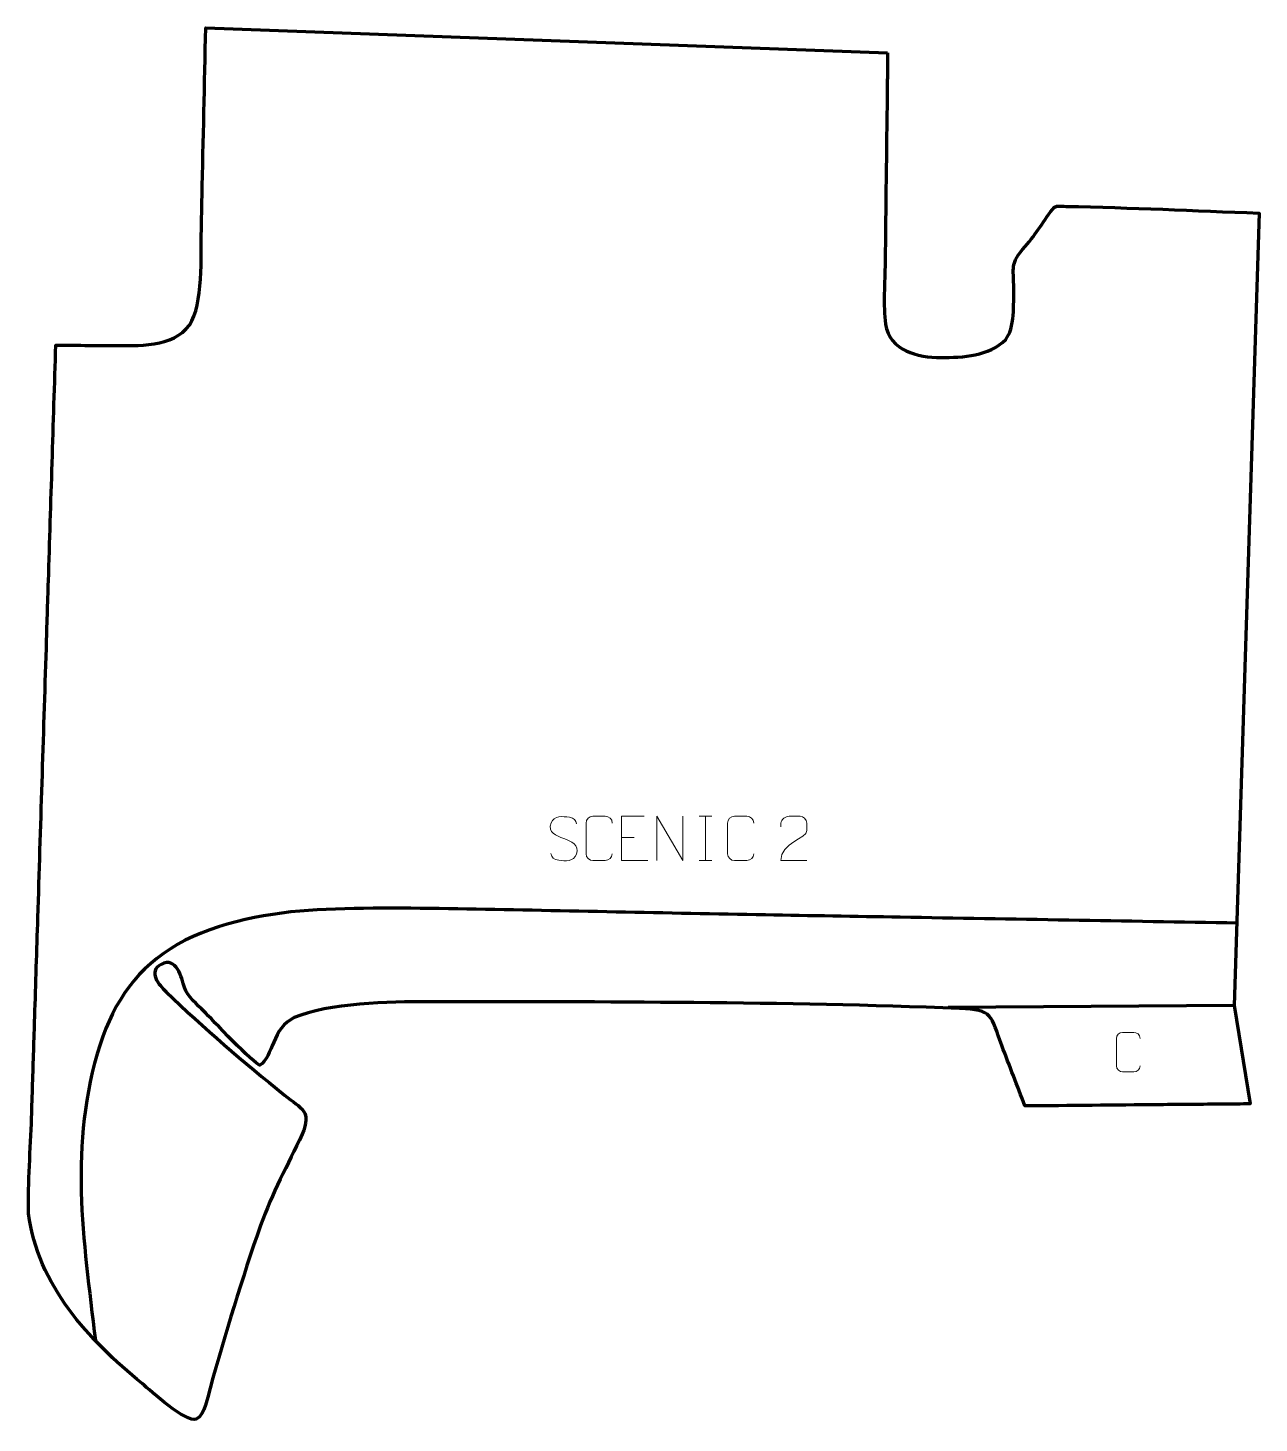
# Model space of a CAD drawing. Header units: millimetres. Extents: x 1299 to 1997, y -30 to 762.
import ezdxf

# ---------------------------------------------------------------- set-up
doc = ezdxf.new("R2010")
doc.units = ezdxf.units.MM
doc.header["$MEASUREMENT"] = 0
doc.layers.add('layer 2', color=7, linetype='Continuous')
doc.layers.add('layer 3', color=7, linetype='Continuous')

msp = doc.modelspace()

# ---------------------------------------------------------------- linework, layer by layer
at = {"layer": 'layer 2', "color": 142, "lineweight": 9}
for points, knots in [([(1602.6899, 301.6771), (1598.4218, 303.1543), (1593.4907, 304.9585), (1595.5051, 310.5046), (1595.5051, 310.5046), (1597.0157, 314.6638), (1602.2537, 314.2734), (1605.8741, 313.6695), (1605.8741, 313.6695), (1608.748, 313.1901), (1609.6168, 311.9712), (1609.9288, 309.8775)], [0, 0, 0, 0, 0.25, 0.25, 0.25, 0.25, 0.5, 0.5, 0.5, 0.5, 1, 1, 1, 1]), ([(1630.2408, 292.9775), (1630.1004, 290.6433), (1628.4154, 289.1568), (1626.2576, 289.146), (1626.2576, 289.146), (1623.9149, 289.1464), (1621.5721, 289.1464), (1619.2297, 289.146), (1619.2297, 289.146), (1617.2957, 289.0401), (1615.3144, 290.9334), (1615.3256, 292.9601), (1615.3256, 292.9601), (1615.326, 298.7571), (1615.326, 304.5537), (1615.3256, 310.3499), (1615.3256, 310.3499), (1615.3299, 312.498), (1617.0847, 314.2253), (1619.2472, 314.2117), (1619.2472, 314.2117), (1621.5837, 314.2117), (1623.9207, 314.2117), (1626.2576, 314.2117), (1626.2576, 314.2117), (1628.2133, 314.2474), (1630.214, 312.7489), (1630.2408, 310.2999)], [0, 0, 0, 0, 0.125, 0.125, 0.125, 0.125, 0.25, 0.25, 0.25, 0.25, 0.375, 0.375, 0.375, 0.375, 0.5, 0.5, 0.5, 0.5, 0.625, 0.625, 0.625, 0.625, 0.75, 0.75, 0.75, 0.75, 1, 1, 1, 1]), ([(1648.343, 314.212), (1648.343, 314.212), (1635.4089, 314.212), (1635.4089, 314.212), (1635.4089, 314.212), (1635.4089, 314.212), (1635.4089, 289.142), (1635.4089, 289.142), (1635.4089, 289.142), (1635.4089, 289.142), (1650.3441, 289.142), (1650.3441, 289.142)], [0, 0, 0, 0, 0.25, 0.25, 0.25, 0.25, 0.5, 0.5, 0.5, 0.5, 1, 1, 1, 1]), ([(1655.6083, 289.142), (1655.6083, 289.142), (1655.6083, 314.212), (1655.6083, 314.212), (1655.6083, 314.212), (1655.6083, 314.212), (1670.3314, 289.142), (1670.3314, 289.142), (1670.3314, 289.142), (1670.3314, 289.142), (1670.3314, 314.212), (1670.3314, 314.212)], [0, 0, 0, 0, 0.25, 0.25, 0.25, 0.25, 0.5, 0.5, 0.5, 0.5, 1, 1, 1, 1]), ([(1710.6141, 292.9775), (1710.4737, 290.6433), (1708.7887, 289.1568), (1706.6309, 289.146), (1706.6309, 289.146), (1704.2882, 289.1464), (1701.9454, 289.1464), (1699.603, 289.146), (1699.603, 289.146), (1697.669, 289.0401), (1695.6877, 290.9334), (1695.6989, 292.9601), (1695.6989, 292.9601), (1695.6993, 298.7571), (1695.6993, 304.5537), (1695.6989, 310.3499), (1695.6989, 310.3499), (1695.7032, 312.498), (1697.458, 314.2253), (1699.6205, 314.2117), (1699.6205, 314.2117), (1701.957, 314.2117), (1704.294, 314.2117), (1706.6309, 314.2117), (1706.6309, 314.2117), (1708.5866, 314.2474), (1710.5874, 312.7489), (1710.6141, 310.2999)], [0, 0, 0, 0, 0.125, 0.125, 0.125, 0.125, 0.25, 0.25, 0.25, 0.25, 0.375, 0.375, 0.375, 0.375, 0.5, 0.5, 0.5, 0.5, 0.625, 0.625, 0.625, 0.625, 0.75, 0.75, 0.75, 0.75, 1, 1, 1, 1]), ([(1740.7024, 289.1316), (1735.765, 289.1319), (1730.8277, 289.1319), (1725.8907, 289.1316), (1725.8907, 289.1316), (1725.8907, 299.1102), (1740.6101, 301.7638), (1740.7024, 306.0942), (1740.7024, 306.0942), (1740.702, 307.5249), (1740.702, 308.9552), (1740.7024, 310.3852), (1740.7024, 310.3852), (1740.6854, 312.472), (1738.5527, 314.2048), (1736.8739, 314.2222), (1736.8739, 314.2222), (1734.791, 314.2218), (1732.7085, 314.2218), (1730.6264, 314.2222), (1730.6264, 314.2222), (1728.7958, 314.2388), (1725.9579, 312.4383), (1725.8907, 310.335), (1725.8907, 310.335), (1725.8907, 310.335), (1725.8907, 308.2706), (1725.8907, 308.2706)], [0, 0, 0, 0, 0.125, 0.125, 0.125, 0.125, 0.25, 0.25, 0.25, 0.25, 0.375, 0.375, 0.375, 0.375, 0.5, 0.5, 0.5, 0.5, 0.625, 0.625, 0.625, 0.625, 0.75, 0.75, 0.75, 0.75, 1, 1, 1, 1]), ([(1602.6899, 301.6769), (1606.7272, 300.0226), (1611.7802, 298.1255), (1609.9376, 292.7401), (1609.9376, 292.7401), (1608.471, 288.4539), (1603.5373, 288.7118), (1599.7938, 289.269), (1599.7938, 289.269), (1597.0309, 289.6807), (1595.8044, 290.8999), (1595.4246, 293.022)], [0, 0, 0, 0, 0.25, 0.25, 0.25, 0.25, 0.5, 0.5, 0.5, 0.5, 1, 1, 1, 1]), ([(1929.7874, 172.5426), (1929.6617, 170.4519), (1928.1524, 169.1205), (1926.2197, 169.1107), (1926.2197, 169.1107), (1924.1214, 169.1111), (1922.023, 169.1111), (1919.925, 169.1107), (1919.925, 169.1107), (1918.1928, 169.0159), (1916.4182, 170.7117), (1916.4282, 172.5269), (1916.4282, 172.5269), (1916.4286, 177.7192), (1916.4286, 182.911), (1916.4282, 188.1026), (1916.4282, 188.1026), (1916.4321, 190.0266), (1918.0038, 191.5737), (1919.9407, 191.5615), (1919.9407, 191.5615), (1922.0335, 191.5615), (1924.1266, 191.5615), (1926.2197, 191.5615), (1926.2197, 191.5615), (1927.9714, 191.5935), (1929.7634, 190.2513), (1929.7874, 188.0578)], [0, 0, 0, 0, 0.125, 0.125, 0.125, 0.125, 0.25, 0.25, 0.25, 0.25, 0.375, 0.375, 0.375, 0.375, 0.5, 0.5, 0.5, 0.5, 0.625, 0.625, 0.625, 0.625, 0.75, 0.75, 0.75, 0.75, 1, 1, 1, 1])]:
    msp.add_open_spline(points, degree=3, knots=knots, dxfattribs=at)
for points in [[(1679.4624, 314.212), (1679.4624, 314.212), (1686.664, 314.212), (1686.664, 314.212)], [(1683.0632, 314.212), (1683.0632, 314.212), (1683.0632, 289.1421), (1683.0632, 289.1421)], [(1635.4089, 302.2769), (1635.4089, 302.2769), (1642.6105, 302.2769), (1642.6105, 302.2769)], [(1679.4624, 289.1421), (1679.4624, 289.1421), (1686.664, 289.1421), (1686.664, 289.1421)]]:
    msp.add_open_spline(points, degree=3, dxfattribs=at)
at = {"layer": 'layer 2', "color": 142, "lineweight": 158}
msp.add_open_spline([(1984.9871, 253.5702), (1921.228, 254.6794), (1857.469, 255.7887), (1793.7101, 256.8982), (1793.7101, 256.8982), (1768.2064, 257.3419), (1742.7029, 257.7857), (1717.1993, 258.2295), (1717.1993, 258.2295), (1660.7038, 259.2124), (1604.2403, 260.5209), (1547.7569, 261.5734), (1547.7569, 261.5734), (1519.8783, 262.0929), (1490.447, 262.4739), (1462.6436, 261.1028), (1462.6436, 261.1028), (1437.3398, 259.855), (1405.6845, 254.2162), (1383.5617, 241.5623), (1383.5617, 241.5623), (1360.7821, 228.5328), (1347.5626, 209.3729), (1339.4956, 184.735), (1339.4956, 184.735), (1321.3217, 127.4127), (1330.0077, 74.6307), (1336.8339, 16.5984)], degree=3, knots=[0, 0, 0, 0, 0.125, 0.125, 0.125, 0.125, 0.25, 0.25, 0.25, 0.25, 0.375, 0.375, 0.375, 0.375, 0.5, 0.5, 0.5, 0.5, 0.625, 0.625, 0.625, 0.625, 0.75, 0.75, 0.75, 0.75, 1, 1, 1, 1], dxfattribs=at)
msp.add_open_spline([(1983.3062, 206.8547), (1983.3062, 206.8547), (1820.8896, 205.6154), (1820.8896, 205.6154)], degree=3, dxfattribs=at)
at = {"layer": 'layer 3', "color": 242, "lineweight": 158}
msp.add_open_spline([(1786.5391, 747.6736), (1786.5391, 747.6736), (1399.4573, 761.7933), (1399.4573, 761.7933), (1399.4573, 761.7933), (1398.7624, 729.9452), (1398.0675, 698.0971), (1397.3726, 666.2489), (1397.3726, 666.2489), (1397.2337, 659.8793), (1397.0946, 653.5096), (1396.9557, 647.14), (1396.9557, 647.14), (1396.6975, 633.1439), (1398.1355, 604.4072), (1390.2076, 593.1089), (1390.2076, 593.1089), (1381.2322, 580.3176), (1360.5446, 581.358), (1346.5307, 581.4606), (1346.5307, 581.4606), (1340.5402, 581.5044), (1334.5495, 581.5516), (1328.559, 581.5971), (1328.559, 581.5971), (1323.8293, 581.6331), (1319.0998, 581.6689), (1314.3701, 581.7049), (1314.3701, 581.7049), (1312.9705, 537.107), (1311.571, 492.5091), (1310.1714, 447.9113), (1310.1714, 447.9113), (1309.9715, 441.5402), (1309.7715, 435.169), (1309.5716, 428.7979), (1309.5716, 428.7979), (1309.3717, 422.4268), (1309.1718, 416.0556), (1308.9718, 409.6845), (1308.9718, 409.6845), (1307.3723, 358.7155), (1305.7729, 307.7465), (1304.1733, 256.7775), (1304.1733, 256.7775), (1303.5835, 237.9827), (1302.9938, 219.1879), (1302.4039, 200.393), (1302.4039, 200.393), (1302.204, 194.0219), (1302.0041, 187.6508), (1301.8041, 181.2797), (1301.8041, 181.2797), (1301.4043, 168.5375), (1301.0043, 155.7952), (1300.6045, 143.0529), (1300.6045, 143.0529), (1300.0051, 125.2716), (1298.5105, 106.378), (1298.8417, 88.7134), (1298.8417, 88.7134), (1304.1384, 48.0054), (1332.8612, 17.1013), (1363.3225, -7.8167), (1363.3225, -7.8167), (1368.2996, -11.9867), (1388.1861, -30.2524), (1394.1089, -28.0179), (1394.1089, -28.0179), (1399.2245, -25.4341), (1400.469, -15.484), (1401.9225, -10.3563), (1401.9225, -10.3563), (1410.6754, 20.4738), (1419.9933, 51.7429), (1430.5239, 82.0045), (1430.5239, 82.0045), (1437.1114, 100.2118), (1446.022, 116.283), (1454.1366, 133.7017), (1454.1366, 133.7017), (1459.8007, 147.0317), (1454.0361, 148.0646), (1444.1055, 155.9829), (1444.1055, 155.9829), (1420.9491, 174.7733), (1398.3624, 193.8608), (1376.9287, 214.6241), (1376.9287, 214.6241), (1372.8782, 218.5689), (1366.3108, 226.0315), (1374.1108, 230.1856), (1374.1108, 230.1856), (1382.9249, 234.8798), (1385.5755, 222.736), (1387.4529, 216.979), (1387.4529, 216.979), (1389.0984, 211.9336), (1394.7538, 207.2439), (1398.5317, 203.4419), (1398.5317, 203.4419), (1402.4171, 199.5036), (1427.1715, 173.1459), (1430.1826, 173.0203), (1430.1826, 173.0203), (1437.6323, 177.3576), (1437.337, 194.5022), (1449.6956, 199.9148), (1449.6956, 199.9148), (1468.8464, 208.3022), (1504.0141, 209.0113), (1525.7229, 208.9852), (1525.7229, 208.9852), (1626.7727, 208.8642), (1726.1715, 208.9521), (1827.3204, 205.1743), (1827.3204, 205.1743), (1846.4957, 204.4582), (1844.9852, 201.2278), (1851.3873, 184.0666), (1851.3873, 184.0666), (1855.6596, 172.6141), (1860.0868, 161.2034), (1864.4877, 149.799), (1864.4877, 149.799), (1889.9212, 149.9421), (1915.3819, 150.2515), (1940.8179, 150.4805), (1940.8179, 150.4805), (1952.9041, 150.5893), (1964.9903, 150.6981), (1977.0765, 150.8069), (1977.0765, 150.8069), (1982.1655, 150.8527), (1987.2544, 150.8985), (1992.3434, 150.9444), (1992.3434, 150.9444), (1992.3434, 150.9444), (1983.3062, 206.8547), (1983.3062, 206.8547), (1983.3062, 206.8547), (1983.3062, 206.8547), (1997.3865, 656.6962), (1997.3865, 656.6962), (1997.3865, 656.6962), (1960.2778, 657.9862), (1925.0346, 659.7511), (1887.9423, 660.4895), (1887.9423, 660.4895), (1886.6157, 660.5159), (1882.2111, 661.0089), (1881.2075, 660.0736), (1881.2075, 660.0736), (1874.9145, 652.8247), (1871.2411, 644.8437), (1864.5606, 637.7312), (1864.5606, 637.7312), (1855.6506, 627.7037), (1858.2531, 626.165), (1858.1181, 613.5326), (1858.1181, 613.5326), (1858.0348, 605.724), (1858.7422, 590.9911), (1853.5308, 584.9013), (1853.5308, 584.9013), (1843.9621, 575.3443), (1829.409, 574.7666), (1816.6793, 574.6136), (1816.6793, 574.6136), (1803.7432, 574.699), (1787.5644, 578.5249), (1785.331, 593.6042), (1785.331, 593.6042), (1783.8951, 604.0673), (1784.9572, 617.5555), (1785.0891, 628.4027), (1785.0891, 628.4027), (1785.4758, 660.2083), (1785.8624, 692.0138), (1786.2491, 723.8194), (1786.2491, 723.8194), (1786.2878, 726.9999), (1786.3265, 730.1805), (1786.3652, 733.3611), (1786.3652, 733.3611), (1786.3652, 733.3611), (1786.3767, 734.3152), (1786.3767, 734.3152), (1786.3767, 734.3152), (1786.4308, 738.768), (1786.4849, 743.2208), (1786.5391, 747.6736)], degree=3, knots=[0, 0, 0, 0, 0.02040816, 0.02040816, 0.02040816, 0.02040816, 0.04081633, 0.04081633, 0.04081633, 0.04081633, 0.06122449, 0.06122449, 0.06122449, 0.06122449, 0.08163265, 0.08163265, 0.08163265, 0.08163265, 0.10204082, 0.10204082, 0.10204082, 0.10204082, 0.12244898, 0.12244898, 0.12244898, 0.12244898, 0.14285714, 0.14285714, 0.14285714, 0.14285714, 0.16326531, 0.16326531, 0.16326531, 0.16326531, 0.18367347, 0.18367347, 0.18367347, 0.18367347, 0.20408163, 0.20408163, 0.20408163, 0.20408163, 0.2244898, 0.2244898, 0.2244898, 0.2244898, 0.24489796, 0.24489796, 0.24489796, 0.24489796, 0.26530612, 0.26530612, 0.26530612, 0.26530612, 0.28571429, 0.28571429, 0.28571429, 0.28571429, 0.30612245, 0.30612245, 0.30612245, 0.30612245, 0.32653061, 0.32653061, 0.32653061, 0.32653061, 0.34693878, 0.34693878, 0.34693878, 0.34693878, 0.36734694, 0.36734694, 0.36734694, 0.36734694, 0.3877551, 0.3877551, 0.3877551, 0.3877551, 0.40816327, 0.40816327, 0.40816327, 0.40816327, 0.42857143, 0.42857143, 0.42857143, 0.42857143, 0.44897959, 0.44897959, 0.44897959, 0.44897959, 0.46938776, 0.46938776, 0.46938776, 0.46938776, 0.48979592, 0.48979592, 0.48979592, 0.48979592, 0.51020408, 0.51020408, 0.51020408, 0.51020408, 0.53061224, 0.53061224, 0.53061224, 0.53061224, 0.55102041, 0.55102041, 0.55102041, 0.55102041, 0.57142857, 0.57142857, 0.57142857, 0.57142857, 0.59183673, 0.59183673, 0.59183673, 0.59183673, 0.6122449, 0.6122449, 0.6122449, 0.6122449, 0.63265306, 0.63265306, 0.63265306, 0.63265306, 0.65306122, 0.65306122, 0.65306122, 0.65306122, 0.67346939, 0.67346939, 0.67346939, 0.67346939, 0.69387755, 0.69387755, 0.69387755, 0.69387755, 0.71428571, 0.71428571, 0.71428571, 0.71428571, 0.73469388, 0.73469388, 0.73469388, 0.73469388, 0.75510204, 0.75510204, 0.75510204, 0.75510204, 0.7755102, 0.7755102, 0.7755102, 0.7755102, 0.79591837, 0.79591837, 0.79591837, 0.79591837, 0.81632653, 0.81632653, 0.81632653, 0.81632653, 0.83673469, 0.83673469, 0.83673469, 0.83673469, 0.85714286, 0.85714286, 0.85714286, 0.85714286, 0.87755102, 0.87755102, 0.87755102, 0.87755102, 0.89795918, 0.89795918, 0.89795918, 0.89795918, 0.91836735, 0.91836735, 0.91836735, 0.91836735, 0.93877551, 0.93877551, 0.93877551, 0.93877551, 0.95918367, 0.95918367, 0.95918367, 0.95918367, 1, 1, 1, 1], dxfattribs=at)

doc.saveas('drawing.dxf')
